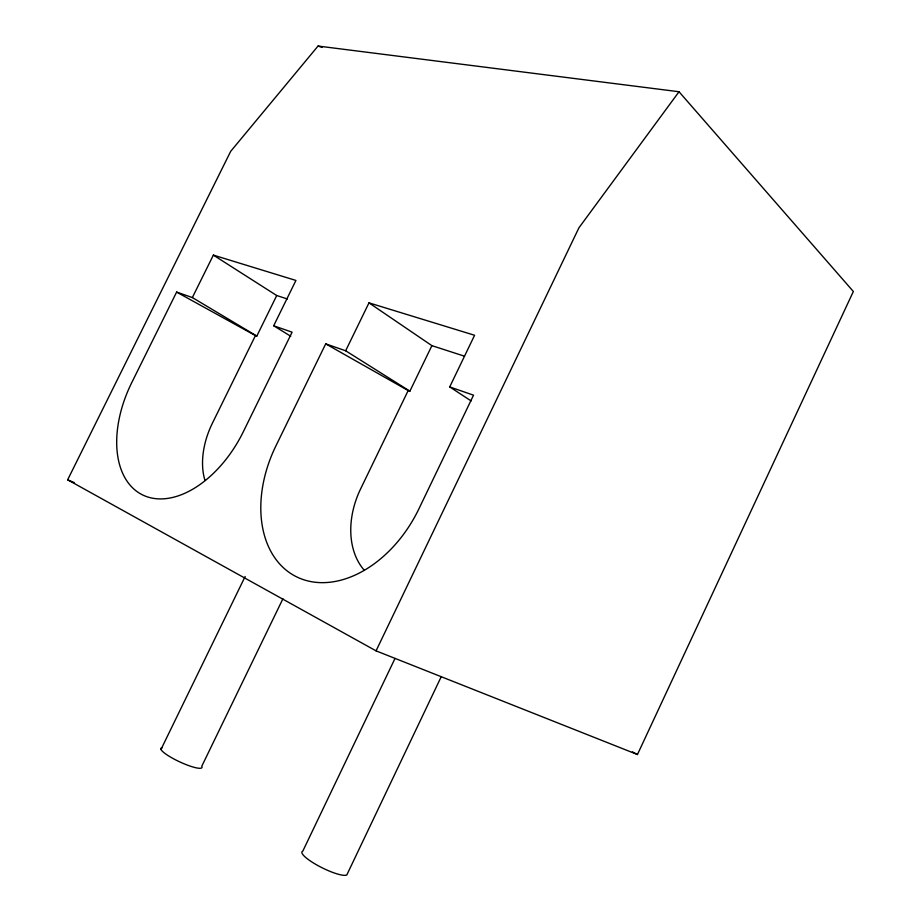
<?xml version="1.0" encoding="UTF-8"?>
<svg xmlns="http://www.w3.org/2000/svg" width="921" height="921" viewBox="0 0 921 921"><rect width="100%" height="100%" fill="white"/><g stroke="black" fill="none" stroke-linecap="round" stroke-linejoin="round"><path stroke-width="1.38" d="M637.447 754.529L853.353 291.497L679.019 91.743L318.044 46.05L230.687 151.343L67.647 479.806L376.056 650.859L637.447 754.529L632.382 751.847M441.24 676.67L346.814 874.95A25.351 5.353 26.4 0 1 318.654 865.982A25.351 5.353 26.4 0 1 302.802 851.131L394.982 658.503M376.056 650.859L578.918 227.821L679.019 91.743M449.713 386.912L474.591 335.267L368.987 302.859L345.651 350.774L325.712 343.855L275.863 445.983A111.176 78.02 -62.1 0 0 298.749 577.835A111.176 78.02 -62.1 0 0 418.905 508.841L473.532 395.178L449.713 386.912L471.138 400.934M282.954 598.708L201.768 766.26A22.657 4.271 25 0 1 179.031 761.552A22.657 4.271 25 0 1 162.361 747.656M368.987 302.859L431.891 345.651L409.88 391.172L408.176 390.55L360.618 488.89A76.742 56.561 -62.2 0 0 364.417 570.421M160.979 749.441L245.147 576.488M273.675 325.781L295.929 280.445L213.361 255.105L192.362 297.552L176.625 292.084L131.738 382.652A98.225 60.867 -62.2 0 0 143.987 495.567A98.225 60.867 -62.2 0 0 243.351 431.696L292.095 332.182L273.675 325.781L290.725 336.246M287.398 298.98L276.726 295.526L256.809 336.084L255.439 335.589L212.417 423.165A68.246 44.703 -62.3 0 0 204.934 480.313M431.891 345.651L464.529 356.208M318.044 46.05L322.097 47.443M67.647 479.806L74.267 482.639M176.625 292.084L255.439 335.589M325.712 343.855L408.176 390.55M192.362 297.552L256.809 336.084M345.651 350.774L409.88 391.172M213.361 255.105L276.726 295.526"/></g></svg>
